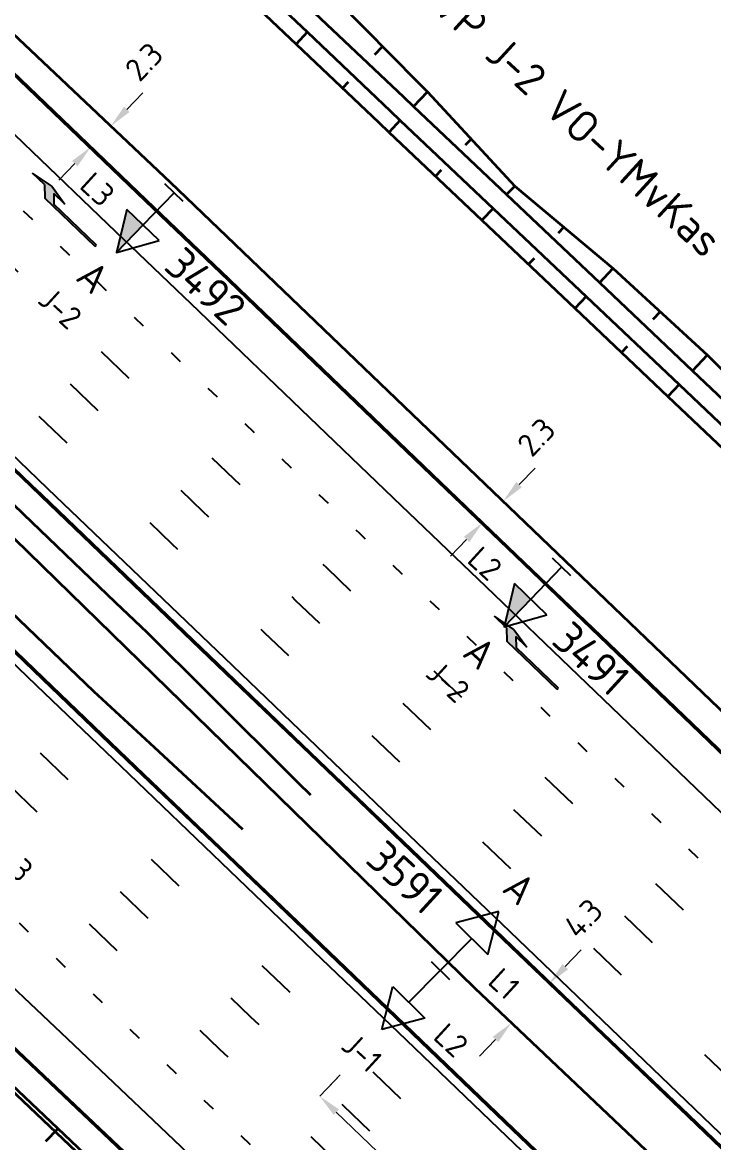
# Model space of a CAD drawing. Header units: metres. Extents: x 134219 to 139080, y 438661 to 444352.
# Drawn here: x 138815 to 138869, y 438932.5 to 439020 of the extents above; entities that cross this region are included whole.
import ezdxf
from ezdxf.enums import TextEntityAlignment as Align

# ---------------------------------------------------------------- set-up
doc = ezdxf.new("R2010")
doc.units = ezdxf.units.M
doc.linetypes.add('13strp', pattern=[4, 1, -3])
doc.linetypes.add('39strp', pattern=[12, 3, -9])
doc.layers.get('DEFPOINTS').update_dxf_attribs({"color": 193})
for name, color, linetype, lineweight in [('N-WE-KL-ET-T18', 1, 'Continuous', 18), ('N-WE-KL-ET-T25', 7, 'Continuous', 25), ('N-WE-KL-ET_LS_OV_ARMATUUR-S', 7, 'Continuous', 25), ('N-WE-KL-ET_LS_OV_ARMATUUR-T18', 1, 'Continuous', 25), ('N-WE-KL-ET_LS_OV_KABEL-G', 10, 'KL-LS-OV-N', 35), ('N-WE-KL-ET_LS_OV_KABEL-M', 7, 'Continuous', 18), ('N-WE-KL-ET_LS_OV_KABEL-T25', 7, 'Continuous', 25), ('Utd-geleiderail-nw', 8, 'glm a2ee v014$0$f2m40080', 35), ('Utd-ondergr-nw', 8, '13strp', 35)]:
    doc.layers.add(name, color=color, linetype=linetype, lineweight=lineweight)
doc.layers.add('N-WE-KL-ET_LS_OV_ARMATUUR-T25', color=2, linetype='Continuous')
doc.layers.add('Utd-weg-nw', color=8, linetype='Continuous')
doc.styles.add('ISO18', font='NLCS-ISO.ttf')
doc.styles.add('ISO25', font='NLCS-ISO.ttf')
doc.styles.add('NLCS-ISO', font='NLCS-ISO.ttf')
doc.styles.add('NLCS_18', font='NLCS-ISO.ttf', dxfattribs={"height": 1.8})
doc.styles.add('NLCS_25', font='NLCS-ISO.ttf', dxfattribs={"height": 2.5})
doc.linetypes.add('glm a2ee v014$0$f2m40080', pattern='A,2,-1,[160,RTW.shx,S=0.5,R=0,X=0,Y=0],-1', length=4)
doc.linetypes.add('KL-LS-OV-N', pattern='A,4,-1,[103,NLCS.SHX,S=0.75,R=0,X=0,Y=0],-1,4,-1.5,["0V",Standard,S=1,R=0,X=0,Y=-0.5],-3', length=14.5)
doc.dimstyles.new('NLCS_t18_pijl_Dimension_l3_h1', dxfattribs={"dimtxt": 1.8, "dimasz": 1.8, "dimexe": 2, "dimexo": 2, "dimgap": 0.7, "dimtad": 1, "dimdec": 1, "dimzin": 0, "dimdsep": 46, "dimtxsty": 'NLCS_18', "dimcen": 2.5, "dimdle": 2, "dimclrd": 256, "dimclre": 256, "dimclrt": 256, "dimadec": 1, "dimazin": 0, "dimtfac": 1, "dimtdec": 1, "dimtofl": 0, "dimtmove": 1, "dimatfit": 0, "dimfxl": 0, "dimtolj": 1, "dimtzin": 0, "dimlwd": 18, "dimlwe": 18, "dimarcsym": 0})

# ---------------------------------------------------------------- blocks, each defined once
blk = doc.blocks.new('SKL-ET_OV_ARMATUUR_HD_NATRIUM_1x150W-SO (3)')
for points in [[(3.493, -1.757), (6.493, 0), (3.493, 1.757)], [(3.493, 1.757), (3.493, -1.757)], [(0, 1), (0, -1)], [(3.493, 0), (0, 0)], [(3.493, 0), (6.493, 0)]]:
    blk.add_lwpolyline(points)
blk.add_solid([(3.493, 0), (3.493, -1.757), (6.493, 0)])
at = {"layer": 'N-WE-KL-ET-T18', "linetype": 'ByBlock', "style": 'NLCS-ISO'}
blk.add_attdef('GROEPSNUMMER', text='', height=1.8, dxfattribs=at).set_placement((-2, -4), align=Align.RIGHT)
blk.add_attdef('FASE-AANSLUITING', (10, -4), '', height=1.8, dxfattribs=at)
at = {"layer": 'N-WE-KL-ET-T18', "linetype": 'ByBlock', "style": 'NLCS-ISO', "flags": 1}
for tag, p in [('TYPE_ARMATUUR', (7.765, -13.456)), ('TYPE_FABRIKAAT', (7.765, -17.24)), ('VERMOGEN_LAMP', (7.765, -21.025)), ('SPIEGELSTAND', (7.765, -24.809)), ('HOOGTE_LICHTMAST', (7.765, -28.594)), ('UITLEGGERHOEK', (7.765, -32.378)), ('TYPE_LICHTMAST', (7.765, -36.163)), ('BOTSVRIENDELIJK', (7.765, -39.947)), ('POSITIE_LICHTMAST', (7.765, -43.732)), ('KABELAANSLUITING', (7.765, -47.516)), ('VOEDINGSPUNT', (7.765, -51.301))]:
    blk.add_attdef(tag, p, '', height=1.8, dxfattribs=at)
at = {"layer": 'N-WE-KL-ET-T25', "linetype": 'ByBlock', "style": 'NLCS-ISO'}
blk.add_attdef('MASTNUMMER', text='', height=2.5, dxfattribs=at).set_placement((4, 4.31), align=Align.MIDDLE)
at = {"layer": 'N-WE-KL-ET-T25', "linetype": 'ByBlock', "style": 'NLCS-ISO', "flags": 1}
blk.add_attdef('TYPE_SYMBOOL', (7.765, -10.056), '', height=2.5, dxfattribs=at)
blk = doc.blocks.new('SKL-ET_OV_ARMATUUR_HD_NATRIUM_2x250W-SO (3)')
for p, q in [((-6.493, 0), (-3.493, 1.757)), ((6.493, 0), (3.493, 1.757)), ((-3.493, -1.757), (-6.493, 0)), ((3.493, -1.757), (6.493, 0))]:
    blk.add_line(p, q)
for points in [[(-3.493, 1.757), (-3.493, -1.757)], [(3.493, 1.757), (3.493, -1.757)], [(0, 1), (0, -1)], [(-3.493, 0), (0, 0)], [(3.493, 0), (0, 0)]]:
    blk.add_lwpolyline(points)
at = {"layer": 'N-WE-KL-ET_LS_OV_ARMATUUR-T18', "style": 'ISO18', "flags": 1}
for tag, p in [('TYPE_ARMATUUR', (3.075, -6.821)), ('VERMOGEN_LAMP', (3.075, -10.606)), ('SPIEGELSTAND', (3.075, -14.39)), ('HOOGTE_LICHTMAST', (3.075, -18.175)), ('UITLEGGERHOEK', (3.075, -21.959)), ('TYPE_LICHTMAST', (3.075, -25.744)), ('BOTSVRIENDELIJK', (3.075, -29.528)), ('POSITIE_LICHTMAST', (3.075, -33.313)), ('KABELAANSLUITNG', (3.075, -37.097)), ('VOEDINGSPUNT', (3.075, -48.451))]:
    blk.add_attdef(tag, p, '', height=1.8, dxfattribs=at)
at = {"layer": 'N-WE-KL-ET_LS_OV_ARMATUUR-T18', "style": 'ISO18'}
for tag, p in [('FASE-AANSLUITING_1', (3.075, -40.882)), ('FASE-AANSLUITING_2', (3.075, -44.666)), ('GROEPSNUMMER', (3.075, -52.235))]:
    blk.add_attdef(tag, p, '', height=1.8, dxfattribs=at)
at = {"layer": 'N-WE-KL-ET_LS_OV_ARMATUUR-T25', "style": 'ISO25'}
for tag, p, height in [('MASTNUMMER', (3.075, 7.391), 2.5), ('TYPE_SYMBOOL', (3.075, 3.606), 2.25)]:
    blk.add_attdef(tag, p, '', height=height, dxfattribs=at)
blk = doc.blocks.new('*D286')
at = {"layer": 'DEFPOINTS', "color": 0, "transparency": 16777216}
for p in [(138856.188, 438944.971), (138853.223, 438941.88), (138853.223, 438941.88)]:
    blk.add_point(p, dxfattribs=at)
at = {"layer": 'N-WE-KL-ET_LS_OV_KABEL-M', "linetype": 'Continuous', "lineweight": 18, "transparency": 16777216}
for p, q in [((138857.433, 438946.271), (138858.679, 438947.57)), ((138851.978, 438940.58), (138850.732, 438939.281))]:
    blk.add_line(p, q, dxfattribs=at)
at = {"layer": 'N-WE-KL-ET_LS_OV_KABEL-M', "lineweight": 18, "transparency": 16777216}
for p, q in [((138856.188, 438944.971), (138854.744, 438946.356)), ((138853.223, 438941.88), (138851.78, 438943.264))]:
    blk.add_line(p, q, dxfattribs=at)
at = {"layer": 'N-WE-KL-ET_LS_OV_KABEL-M', "transparency": 16777216}
for points in [[(138857.217, 438946.478), (138857.65, 438946.063), (138856.188, 438944.971)], [(138851.761, 438940.788), (138852.194, 438940.373), (138853.223, 438941.88)]]:
    blk.add_solid(points, dxfattribs=at)
at = {"layer": 'N-WE-KL-ET_LS_OV_KABEL-M', "transparency": 16777216, "insert": (138858.83, 438950.04), "char_height": 1.8, "attachment_point": 5, "rotation": 46.20578, "style": 'NLCS_18'}
blk.add_mtext('\\A1;4.3', dxfattribs=at)
blk = doc.blocks.new('*D296')
at = {"layer": 'DEFPOINTS', "color": 0, "transparency": 16777216}
for p in [(138852.576, 438982.603), (138852.576, 438982.603), (138850.967, 438980.926)]:
    blk.add_point(p, dxfattribs=at)
at = {"layer": 'N-WE-KL-ET_LS_OV_KABEL-M', "linetype": 'Continuous', "lineweight": 18, "transparency": 16777216}
for p, q in [((138853.821, 438983.902), (138855.067, 438985.201)), ((138849.722, 438979.626), (138848.476, 438978.327))]:
    blk.add_line(p, q, dxfattribs=at)
at = {"layer": 'N-WE-KL-ET_LS_OV_KABEL-M', "lineweight": 18, "transparency": 16777216}
for p, q in [((138852.576, 438982.603), (138851.132, 438983.987)), ((138850.967, 438980.926), (138849.524, 438982.31))]:
    blk.add_line(p, q, dxfattribs=at)
at = {"layer": 'N-WE-KL-ET_LS_OV_KABEL-M', "transparency": 16777216}
for points in [[(138853.605, 438984.11), (138854.038, 438983.694), (138852.576, 438982.603)], [(138849.505, 438979.834), (138849.938, 438979.419), (138850.967, 438980.926)]]:
    blk.add_solid(points, dxfattribs=at)
at = {"layer": 'N-WE-KL-ET_LS_OV_KABEL-M', "transparency": 16777216, "insert": (138855.172, 438987.622), "char_height": 1.8, "attachment_point": 5, "rotation": 46.20578, "style": 'NLCS_18'}
blk.add_mtext('\\A1;2.3', dxfattribs=at)
blk = doc.blocks.new('*D297')
at = {"layer": 'DEFPOINTS', "color": 0, "transparency": 16777216}
for p in [(138821.942, 439011.903), (138821.942, 439011.903), (138820.369, 439010.262)]:
    blk.add_point(p, dxfattribs=at)
at = {"layer": 'N-WE-KL-ET_LS_OV_KABEL-M', "linetype": 'Continuous', "lineweight": 18, "transparency": 16777216}
for p, q in [((138823.188, 439013.203), (138824.434, 439014.502)), ((138819.123, 439008.963), (138817.878, 439007.664))]:
    blk.add_line(p, q, dxfattribs=at)
at = {"layer": 'N-WE-KL-ET_LS_OV_KABEL-M', "lineweight": 18, "transparency": 16777216}
for p, q in [((138821.942, 439011.903), (138820.498, 439013.287)), ((138820.369, 439010.262), (138821.813, 439008.878))]:
    blk.add_line(p, q, dxfattribs=at)
at = {"layer": 'N-WE-KL-ET_LS_OV_KABEL-M', "transparency": 16777216}
for points in [[(138822.971, 439013.41), (138823.404, 439012.995), (138821.942, 439011.903)], [(138818.907, 439009.171), (138819.34, 439008.756), (138820.369, 439010.262)]]:
    blk.add_solid(points, dxfattribs=at)
at = {"layer": 'N-WE-KL-ET_LS_OV_KABEL-M', "transparency": 16777216, "insert": (138824.538, 439016.923), "char_height": 1.8, "attachment_point": 5, "rotation": 46.20578, "style": 'NLCS_18'}
blk.add_mtext('\\A1;2.3', dxfattribs=at)
blk = doc.blocks.new('*D150')
at = {"layer": 'DEFPOINTS', "color": 0, "transparency": 16777216}
for p in [(138838.252, 438936.155, 2.318), (138861.626, 438913.744, 2.318), (138861.626, 438913.744)]:
    blk.add_point(p, dxfattribs=at)
at = {"layer": 'N-WE-KL-ET_LS_OV_KABEL-M', "lineweight": 18, "transparency": 16777216}
for p, q in [((138838.731, 438936.655), (138839.636, 438937.599)), ((138862.106, 438914.245), (138863.01, 438915.188))]:
    blk.add_line(p, q, dxfattribs=at)
at = {"layer": 'N-WE-KL-ET_LS_OV_KABEL-M', "linetype": 'Continuous', "lineweight": 18, "transparency": 16777216}
blk.add_line((138839.551, 438934.909), (138860.327, 438914.99), dxfattribs=at)
at = {"layer": 'N-WE-KL-ET_LS_OV_KABEL-M', "transparency": 16777216}
for points in [[(138839.758, 438935.126), (138839.343, 438934.693), (138838.252, 438936.155)], [(138860.534, 438915.206), (138860.119, 438914.773), (138861.626, 438913.744)]]:
    blk.add_solid(points, dxfattribs=at)
at = {"layer": 'N-WE-KL-ET_LS_OV_KABEL-M', "transparency": 16777216, "insert": (138851.046, 438926.104), "char_height": 1.8, "attachment_point": 5, "rotation": 316.20578, "style": 'NLCS_18'}
blk.add_mtext('\\A1;32.4', dxfattribs=at)
blk = doc.blocks.new('*D151')
at = {"layer": 'DEFPOINTS', "color": 0, "transparency": 16777216}
for p in [(138871.863, 438929.942), (138868.682, 438926.624), (138868.682, 438926.624)]:
    blk.add_point(p, dxfattribs=at)
at = {"layer": 'N-WE-KL-ET_LS_OV_KABEL-M', "linetype": 'Continuous', "lineweight": 18, "transparency": 16777216}
for p, q in [((138873.109, 438931.242), (138874.354, 438932.541)), ((138867.436, 438925.325), (138866.19, 438924.026))]:
    blk.add_line(p, q, dxfattribs=at)
at = {"layer": 'N-WE-KL-ET_LS_OV_KABEL-M', "lineweight": 18, "transparency": 16777216}
for p, q in [((138871.863, 438929.942), (138870.419, 438931.327)), ((138868.682, 438926.624), (138867.238, 438928.009))]:
    blk.add_line(p, q, dxfattribs=at)
at = {"layer": 'N-WE-KL-ET_LS_OV_KABEL-M', "transparency": 16777216}
for points in [[(138872.892, 438931.449), (138873.325, 438931.034), (138871.863, 438929.942)], [(138867.22, 438925.533), (138867.653, 438925.118), (138868.682, 438926.624)]]:
    blk.add_solid(points, dxfattribs=at)
at = {"layer": 'N-WE-KL-ET_LS_OV_KABEL-M', "transparency": 16777216, "insert": (138874.511, 438935.016), "char_height": 1.8, "attachment_point": 5, "rotation": 46.20578, "style": 'NLCS_18'}
blk.add_mtext('\\A1;4.6', dxfattribs=at)
blk = doc.blocks.new('Dwm A2 aanvulling$0$pijlre_750')
blk.add_hatch(color=256).paths.add_polyline_path([(5.196, -0.375), (4, -0.375), (5.7, -0.675), (7.5, -0.375), (6.2, -0.375), (5.45, 0.375), (0, 0.375), (0, 0.225), (4.596, 0.225)])
for p, q in [((0, 0.375), (5.45, 0.375)), ((0, 0.375), (0, 0.225)), ((0, 0.225), (4.596, 0.225)), ((5.196, -0.375), (4.596, 0.225)), ((6.2, -0.375), (5.45, 0.375)), ((4, -0.375), (5.196, -0.375)), ((5.7, -0.675), (4, -0.375)), ((5.7, -0.675), (7.5, -0.375)), ((6.2, -0.375), (7.5, -0.375))]:
    blk.add_line(p, q)

msp = doc.modelspace()

# ---------------------------------------------------------------- linework, layer by layer
at = {"layer": 'N-WE-KL-ET_LS_OV_KABEL-G', "elevation": 1.168, "flags": 128}
msp.add_lwpolyline([(138088.637, 439676.432), (138088.638, 439676.428), (138097.501, 439666.648), (138107.234, 439656.382), (138139.914, 439624.963), (138141.781, 439623.503), (138425.823, 439351.408), (138520.256, 439261.976), (138566.891, 439216.723), (138613.924, 439171.915), (138660.908, 439126.836), (138707.708, 439081.89), (138754.751, 439037.019), (138768.949, 439023.344), (138801.31, 438992.453), (138850.33, 438944.621), (138896.901, 438900.489), (138941.915, 438857.339)], dxfattribs=at)
at = {"layer": 'N-WE-KL-ET_LS_OV_KABEL-G', "flags": 128}
for points in [[(138953.36, 438803.71), (138915.365, 438839.375), (138901.133, 438853.028), (138900.092, 438854.496), (138896.249, 438858.689), (138802.584, 438947.636), (138802.579, 438947.61), (138789.536, 438959.744), (138774.469, 438973.561), (138762.677, 438984.155), (138743.952, 439001.504), (138731.189, 439013.405), (138717.799, 439025.186), (138712.974, 439030.05), (138701.154, 439040.293), (138688.625, 439051.811), (138685.025, 439054.885), (138674.005, 439064.171), (138662.446, 439072.762), (138646.481, 439082.701), (138622.676, 439093.99), (138609.713, 439098.884), (138589.614, 439105.013), (138568.641, 439109.108), (138546.163, 439110.41), (138527.347, 439109.579), (138491.992, 439105.168), (138486.138, 439104.844), (138476.692, 439103.932), (138476.829, 439103.723)], [(138965.159, 438874.907), (138941.806, 438897.224), (138887.709, 438948.923), (138826.604, 439007.499), (138793.887, 439038.405)]]:
    msp.add_lwpolyline(points, dxfattribs=at)
at = {"layer": 'N-WE-KL-ET_LS_OV_KABEL-M', "elevation": 2.318}
msp.add_lwpolyline([(138839.84, 438937.811), (138838.252, 438936.155)], dxfattribs=at)
at = {"layer": 'Utd-geleiderail-nw', "linetype": 'Continuous', "flags": 128}
for points in [[(138714.039, 439078.517), (138721.257, 439071.596), (138728.475, 439064.675), (138730.973, 439062.281), (138735.694, 439057.755), (138742.912, 439050.834), (138750.13, 439043.913), (138757.349, 439036.992), (138764.567, 439030.072), (138771.785, 439023.151), (138779.004, 439016.23), (138786.222, 439009.31), (138793.44, 439002.389), (138800.658, 438995.468), (138807.877, 438988.548), (138814.313, 438982.377), (138815.095, 438981.627), (138822.313, 438974.706), (138824.748, 438972.372), (138829.451, 438967.703), (138836.547, 438960.657), (138837.529, 438959.682)], [(138709.748, 439074.041), (138716.966, 439067.121), (138724.185, 439060.2), (138726.682, 439057.806), (138731.403, 439053.279), (138738.621, 439046.359), (138745.84, 439039.438), (138753.058, 439032.517), (138760.276, 439025.596), (138767.494, 439018.676), (138774.713, 439011.755), (138781.931, 439004.834), (138789.149, 438997.914), (138796.368, 438990.993), (138803.586, 438984.072), (138810.022, 438977.902), (138810.804, 438977.152), (138818.023, 438970.231), (138820.583, 438967.776), (138825.318, 438963.392), (138832.222, 438957)]]:
    msp.add_lwpolyline(points, dxfattribs=at)
at = {"layer": 'Utd-ondergr-nw', "linetype": 'Continuous', "flags": 128}
for points in [[(138781.81, 439076.955), (138789.224, 439070.238), (138796.459, 439063.336), (138803.607, 439056.341), (138810.913, 439049.512), (138818.155, 439042.616), (138825.38, 439035.703), (138832.593, 439028.776), (138839.634, 439021.67), (138845.907, 439015.33), (138846.669, 439014.559), (138853.482, 439007.215), (138861.175, 439000.789), (138868.541, 438994.023), (138875.632, 438986.969), (138882.836, 438980.034), (138890.184, 438973.248), (138897.352, 438966.276), (138904.475, 438959.255), (138911.782, 438952.426)], [(138752.476, 439075.259), (138759.695, 439068.338), (138766.913, 439061.418), (138774.131, 439054.497), (138781.35, 439047.576), (138788.568, 439040.655), (138795.786, 439033.735), (138803.005, 439026.814), (138810.223, 439019.893), (138817.441, 439012.973), (138824.659, 439006.052), (138831.095, 438999.881), (138831.878, 438999.131), (138839.096, 438992.211), (138846.314, 438985.29), (138853.533, 438978.369), (138860.751, 438971.448), (138867.969, 438964.528), (138875.188, 438957.607), (138882.406, 438950.686), (138889.624, 438943.766), (138896.842, 438936.845)], [(138752.525, 439075.31), (138759.743, 439068.389), (138766.962, 439061.468), (138774.18, 439054.547), (138781.398, 439047.627), (138788.616, 439040.706), (138795.835, 439033.785), (138803.053, 439026.865), (138810.271, 439019.944), (138817.49, 439013.023), (138824.708, 439006.102), (138831.144, 438999.932), (138831.926, 438999.182), (138839.145, 438992.261), (138846.363, 438985.34), (138853.581, 438978.42), (138860.799, 438971.499), (138868.018, 438964.578), (138875.236, 438957.658), (138882.454, 438950.737), (138889.673, 438943.816), (138896.891, 438936.895)], [(138780.247, 439075.325), (138787.507, 439068.447), (138794.766, 439061.57), (138802.026, 439054.692), (138809.286, 439047.815), (138816.546, 439040.937), (138823.805, 439034.06), (138831.065, 439027.183), (138838.325, 439020.305), (138844.798, 439014.173), (138845.585, 439013.428), (138852.845, 439006.55), (138860.104, 438999.673), (138867.364, 438992.795), (138874.624, 438985.918), (138881.884, 438979.04), (138889.143, 438972.163), (138896.403, 438965.285), (138903.663, 438958.408), (138910.923, 438951.531)], [(138779.209, 439074.242), (138786.469, 439067.365), (138793.728, 439060.487), (138800.988, 439053.61), (138808.248, 439046.732), (138815.508, 439039.855), (138822.767, 439032.977), (138830.027, 439026.1), (138837.287, 439019.222), (138843.76, 439013.09), (138844.547, 439012.345), (138851.806, 439005.467), (138859.066, 438998.59), (138866.326, 438991.713), (138873.586, 438984.835), (138880.845, 438977.958), (138888.105, 438971.08), (138895.365, 438964.203), (138902.625, 438957.325), (138909.884, 438950.448)], [(138778.326, 439073.322), (138785.586, 439066.444), (138792.846, 439059.567), (138800.106, 439052.689), (138807.365, 439045.812), (138814.625, 439038.934), (138821.885, 439032.057), (138829.145, 439025.18), (138836.405, 439018.302), (138842.877, 439012.17), (138843.664, 439011.425), (138850.924, 439004.547), (138858.184, 438997.67), (138865.444, 438990.792), (138872.703, 438983.915), (138879.963, 438977.037), (138887.223, 438970.16), (138894.483, 438963.282), (138901.742, 438956.405), (138909.002, 438949.527)], [(138737.064, 439059.184), (138744.282, 439052.263), (138751.501, 439045.342), (138758.719, 439038.422), (138765.937, 439031.501), (138773.156, 439024.58), (138780.374, 439017.66), (138787.592, 439010.739), (138794.81, 439003.818), (138802.029, 438996.897), (138809.247, 438989.977), (138815.683, 438983.806), (138816.465, 438983.056), (138823.684, 438976.135), (138830.902, 438969.215), (138838.12, 438962.294), (138845.339, 438955.373), (138852.557, 438948.453), (138859.775, 438941.532), (138866.993, 438934.611), (138874.212, 438927.69), (138881.43, 438920.77)], [(138737.112, 439059.234), (138744.331, 439052.314), (138751.549, 439045.393), (138758.767, 439038.472), (138765.986, 439031.552), (138773.204, 439024.631), (138780.422, 439017.71), (138787.641, 439010.789), (138794.859, 439003.869), (138802.077, 438996.948), (138809.296, 438990.027), (138815.731, 438983.857), (138816.514, 438983.107), (138823.732, 438976.186), (138830.95, 438969.265), (138838.169, 438962.345), (138845.387, 438955.424), (138852.605, 438948.503), (138859.824, 438941.582), (138867.042, 438934.662), (138874.26, 438927.741), (138881.479, 438920.82)], [(138837.285, 439019.224), (138836.408, 439018.299)], [(138842.554, 439017.49), (138843.149, 439018.117)], [(138840.476, 439015.323), (138840.038, 439014.86)], [(138845.589, 439013.423), (138846.667, 439014.561)], [(138844.545, 439012.347), (138843.668, 439011.421)], [(138849.647, 439010.436), (138850.075, 439010.888)], [(138847.736, 439008.445), (138847.298, 439007.983)], [(138852.849, 439006.546), (138853.482, 439007.214)], [(138851.804, 439005.47), (138850.927, 439004.544)], [(138856.903, 439003.555), (138857.327, 439004.003)], [(138854.996, 439001.568), (138854.557, 439001.105)], [(138860.109, 438999.669), (138861.172, 439000.791)], [(138859.064, 438998.592), (138858.187, 438997.667)], [(138864.297, 438996.819), (138864.855, 438997.409)], [(138862.255, 438994.691), (138861.817, 438994.228)], [(138867.368, 438992.791), (138868.538, 438994.026)], [(138866.323, 438991.715), (138865.447, 438990.789)], [(138802.122, 438982.733), (138802.216, 438982.643), (138808.652, 438976.472), (138809.434, 438975.722), (138816.652, 438968.802), (138823.871, 438961.881), (138831.089, 438954.96), (138838.307, 438948.039), (138845.525, 438941.119), (138852.744, 438934.198), (138859.962, 438927.277), (138867.18, 438920.357), (138874.399, 438913.436)], [(138802.073, 438982.682), (138802.167, 438982.592), (138808.603, 438976.422), (138809.385, 438975.672), (138816.604, 438968.751), (138823.822, 438961.83), (138831.04, 438954.91), (138838.259, 438947.989), (138845.477, 438941.068), (138852.695, 438934.148), (138859.914, 438927.227), (138867.132, 438920.306), (138874.35, 438913.385)], [(138786.521, 438966.137), (138787.089, 438965.607), (138794.389, 438958.782), (138801.676, 438951.943), (138808.951, 438945.091), (138816.214, 438938.225), (138823.464, 438931.347), (138830.702, 438924.455), (138837.927, 438917.55), (138840.706, 438914.887), (138844.55, 438911.202), (138851.768, 438904.282), (138858.986, 438897.361)], [(138786.474, 438966.086), (138787.041, 438965.556), (138794.341, 438958.731), (138801.628, 438951.892), (138808.903, 438945.04), (138816.166, 438938.175), (138823.416, 438931.296), (138830.653, 438924.404), (138837.878, 438917.5), (138840.658, 438914.836), (138844.501, 438911.152), (138851.719, 438904.231), (138858.938, 438897.31)], [(138785.013, 438964.467), (138785.554, 438963.962), (138792.851, 438957.14), (138800.135, 438950.304), (138807.407, 438943.454), (138814.667, 438936.592), (138821.914, 438929.716), (138829.149, 438922.827), (138836.371, 438915.925), (138839.149, 438913.263), (138842.992, 438909.578), (138850.211, 438902.657), (138857.429, 438895.737)], [(138816.861, 438932.639), (138817.807, 438933.613)]]:
    msp.add_lwpolyline(points, dxfattribs=at)
at = {"layer": 'Utd-weg-nw', "linetype": '13strp', "flags": 128}
for points in [[(138711.147, 439104.944), (138711.419, 439104.683), (138718.638, 439097.763), (138725.856, 439090.842), (138733.074, 439083.921), (138740.293, 439077.001), (138742.79, 439074.606), (138747.511, 439070.08), (138754.729, 439063.159), (138761.947, 439056.238), (138769.166, 439049.318), (138776.384, 439042.397), (138783.602, 439035.476), (138790.821, 439028.556), (138798.039, 439021.635), (138805.257, 439014.714), (138812.476, 439007.794), (138819.694, 439000.873), (138826.13, 438994.702), (138826.912, 438993.952), (138834.13, 438987.031), (138841.349, 438980.111), (138848.567, 438973.19), (138855.785, 438966.269), (138863.004, 438959.349), (138870.222, 438952.428), (138877.44, 438945.507), (138884.659, 438938.586), (138891.877, 438931.666)], [(138791.675, 438971.837), (138791.769, 438971.747), (138798.205, 438965.576), (138798.987, 438964.826), (138806.205, 438957.906), (138813.424, 438950.985), (138820.642, 438944.064), (138827.86, 438937.143), (138835.079, 438930.223), (138842.297, 438923.302), (138849.515, 438916.381), (138856.734, 438909.461), (138863.952, 438902.54)]]:
    msp.add_lwpolyline(points, dxfattribs=at)
at = {"layer": 'Utd-weg-nw', "linetype": '39strp', "flags": 128}
for points in [[(138708.569, 439102.255), (138708.841, 439101.995), (138716.06, 439095.074), (138723.278, 439088.153), (138730.496, 439081.232), (138737.715, 439074.312), (138740.212, 439071.917), (138744.933, 439067.391), (138752.151, 439060.47), (138759.369, 439053.55), (138766.588, 439046.629), (138773.806, 439039.708), (138781.024, 439032.788), (138788.243, 439025.867), (138795.461, 439018.946), (138802.679, 439012.025), (138809.898, 439005.105), (138817.116, 438998.184), (138823.552, 438992.013), (138824.334, 438991.263), (138831.553, 438984.343), (138838.771, 438977.422), (138845.989, 438970.501), (138853.207, 438963.58), (138860.426, 438956.66), (138867.644, 438949.739), (138874.862, 438942.818), (138882.081, 438935.898), (138889.299, 438928.977)], [(138706.147, 439099.729), (138706.419, 439099.468), (138713.637, 439092.547), (138720.856, 439085.627), (138728.074, 439078.706), (138735.292, 439071.785), (138737.79, 439069.391), (138742.511, 439064.865), (138749.729, 439057.944), (138756.947, 439051.023), (138764.166, 439044.103), (138771.384, 439037.182), (138778.602, 439030.261), (138785.82, 439023.34), (138793.039, 439016.42), (138800.257, 439009.499), (138807.475, 439002.578), (138814.694, 438995.658), (138821.13, 438989.487), (138821.912, 438988.737), (138829.13, 438981.816), (138836.349, 438974.895), (138843.567, 438967.975), (138850.785, 438961.054), (138858.003, 438954.133), (138865.222, 438947.213), (138872.44, 438940.292), (138879.658, 438933.371), (138886.877, 438926.451)], [(138703.725, 439097.203), (138703.997, 439096.942), (138711.215, 439090.021), (138718.433, 439083.1), (138725.652, 439076.18), (138732.87, 439069.259), (138735.367, 439066.865), (138740.088, 439062.338), (138747.307, 439055.418), (138754.525, 439048.497), (138761.743, 439041.576), (138768.962, 439034.655), (138776.18, 439027.735), (138783.398, 439020.814), (138790.617, 439013.893), (138797.835, 439006.973), (138805.053, 439000.052), (138812.271, 438993.131), (138818.707, 438986.961), (138819.49, 438986.21), (138826.708, 438979.29), (138833.926, 438972.369), (138841.145, 438965.448), (138848.363, 438958.528), (138855.581, 438951.607), (138862.8, 438944.686), (138870.018, 438937.766), (138877.236, 438930.845), (138884.454, 438923.924)], [(138799.097, 438979.579), (138799.191, 438979.489), (138805.627, 438973.318), (138806.41, 438972.568), (138813.628, 438965.647), (138820.846, 438958.726), (138828.064, 438951.806), (138835.283, 438944.885), (138842.501, 438937.964), (138849.719, 438931.044), (138856.938, 438924.123), (138864.156, 438917.202), (138871.374, 438910.282)], [(138796.675, 438977.052), (138796.769, 438976.962), (138803.205, 438970.792), (138803.987, 438970.041), (138811.206, 438963.121), (138818.424, 438956.2), (138825.642, 438949.279), (138832.861, 438942.359), (138840.079, 438935.438), (138847.297, 438928.517), (138854.515, 438921.597), (138861.734, 438914.676), (138868.952, 438907.755)], [(138794.253, 438974.526), (138794.347, 438974.436), (138800.783, 438968.265), (138801.565, 438967.515), (138808.783, 438960.594), (138816.002, 438953.674), (138823.22, 438946.753), (138830.438, 438939.832), (138837.657, 438932.912), (138844.875, 438925.991), (138852.093, 438919.07), (138859.311, 438912.149), (138866.53, 438905.229)]]:
    msp.add_lwpolyline(points, dxfattribs=at)
at = {"layer": 'Utd-weg-nw', "linetype": 'Continuous', "flags": 128}
for points in [[(138750.158, 439072.841), (138757.376, 439065.92), (138764.595, 439058.999), (138771.813, 439052.079), (138779.031, 439045.158), (138786.25, 439038.237), (138793.468, 439031.317), (138800.686, 439024.396), (138807.904, 439017.475), (138815.123, 439010.555), (138822.341, 439003.634), (138828.777, 438997.463), (138829.559, 438996.713), (138836.778, 438989.792), (138843.996, 438982.872), (138851.214, 438975.951), (138858.433, 438969.03), (138865.651, 438962.11), (138872.869, 438955.189), (138880.087, 438948.268), (138887.306, 438941.347), (138894.524, 438934.427)], [(138737.597, 439059.74), (138744.815, 439052.819), (138752.034, 439045.898), (138759.252, 439038.978), (138766.47, 439032.057), (138773.688, 439025.136), (138780.907, 439018.215), (138788.125, 439011.295), (138795.343, 439004.374), (138802.562, 438997.453), (138809.78, 438990.533), (138816.216, 438984.362), (138816.998, 438983.612), (138824.217, 438976.691), (138831.435, 438969.77), (138838.653, 438962.85), (138845.871, 438955.929), (138853.09, 438949.008), (138860.308, 438942.088), (138867.526, 438935.167), (138874.745, 438928.246), (138881.963, 438921.326)], [(138801.589, 438982.177), (138801.683, 438982.087), (138808.119, 438975.917), (138808.901, 438975.166), (138816.119, 438968.246), (138823.338, 438961.325), (138830.556, 438954.404), (138837.774, 438947.484), (138844.993, 438940.563), (138852.211, 438933.642), (138859.429, 438926.722), (138866.647, 438919.801), (138873.866, 438912.88)], [(138788.766, 438968.624), (138789.375, 438968.056), (138796.679, 438961.227), (138803.971, 438954.384), (138811.251, 438947.527), (138818.518, 438940.658), (138825.772, 438933.775), (138833.014, 438926.879), (138840.243, 438919.97), (138843.025, 438917.305), (138846.868, 438913.62), (138854.086, 438906.7), (138861.305, 438899.779)]]:
    msp.add_lwpolyline(points, dxfattribs=at)

# ---------------------------------------------------------------- block references
at = {"layer": 'N-WE-KL-ET_LS_OV_ARMATUUR-S'}
ref = msp.add_blockref('SKL-ET_OV_ARMATUUR_HD_NATRIUM_1x150W-SO (3)', (138826.88, 439006.693, 1.538), dxfattribs=dict(at, rotation=226.1030974442407))
ref.add_attrib('MASTNUMMER', '3492', (138825.975, 439000.778, 1.538), dxfattribs={"layer": 'N-WE-KL-ET_LS_OV_ARMATUUR-T25', "height": 2.5, "rotation": 317.49797, "style": 'ISO25'})
ref.add_attrib('TYPE_SYMBOOL', 'A', (138819.094, 438999.949, 1.538), dxfattribs={"layer": 'N-WE-KL-ET_LS_OV_ARMATUUR-T25', "height": 2.25, "rotation": 317.49797, "style": 'ISO25'})
ref.add_attrib('FASE-AANSLUITING_1', 'L3', (138819.39, 439007.115, 1.538), dxfattribs={"layer": 'N-WE-KL-ET_LS_OV_ARMATUUR-T18', "height": 1.8, "rotation": 317.49797, "style": 'ISO18'})
ref.add_attrib('GROEPSNUMMER', 'J-2', (138816.13, 438998.174, 1.538), dxfattribs={"layer": 'N-WE-KL-ET_LS_OV_ARMATUUR-T18', "height": 1.8, "rotation": 317.49797, "style": 'ISO18'})
ref = msp.add_blockref('SKL-ET_OV_ARMATUUR_HD_NATRIUM_1x150W-SO (3)', (138857.151, 438977.472, 1.755), dxfattribs=dict(at, rotation=226.1030974442407))
ref.add_attrib('MASTNUMMER', '3491', (138856.246, 438971.558, 1.755), dxfattribs={"layer": 'N-WE-KL-ET_LS_OV_ARMATUUR-T25', "height": 2.5, "rotation": 317.49797, "style": 'ISO25'})
ref.add_attrib('TYPE_SYMBOOL', 'A', (138849.297, 438970.609, 1.755), dxfattribs={"layer": 'N-WE-KL-ET_LS_OV_ARMATUUR-T25', "height": 2.25, "rotation": 317.49797, "style": 'ISO25'})
ref.add_attrib('FASE-AANSLUITING_1', 'L2', (138849.661, 438977.895, 1.755), dxfattribs={"layer": 'N-WE-KL-ET_LS_OV_ARMATUUR-T18', "height": 1.8, "rotation": 317.49797, "style": 'ISO18'})
ref.add_attrib('GROEPSNUMMER', 'J-2', (138846.412, 438969.016, 1.755), dxfattribs={"layer": 'N-WE-KL-ET_LS_OV_ARMATUUR-T18', "height": 1.8, "rotation": 317.49797, "style": 'ISO18'})
ref = msp.add_blockref('SKL-ET_OV_ARMATUUR_HD_NATRIUM_1x150W-SO (3)', (138805.9, 438945.148, 1.549), dxfattribs=dict(at, rotation=46.71469460914278))
ref.add_attrib('MASTNUMMER', '3515', (138800.526, 438953.593, 1.549), dxfattribs={"layer": 'N-WE-KL-ET_LS_OV_ARMATUUR-T25', "height": 2.5, "rotation": 317.49797, "style": 'ISO25'})
ref.add_attrib('TYPE_SYMBOOL', 'A', (138810.732, 438951.726, 1.549), dxfattribs={"layer": 'N-WE-KL-ET_LS_OV_ARMATUUR-T25', "height": 2.25, "rotation": 317.49797, "style": 'ISO25'})
ref.add_attrib('FASE-AANSLUITING_1', 'L2', (138810.047, 438944.749, 1.549), dxfattribs={"layer": 'N-WE-KL-ET_LS_OV_ARMATUUR-T18', "height": 1.8, "rotation": 317.49797, "style": 'ISO18'})
ref.add_attrib('GROEPSNUMMER', 'J-3', (138812.305, 438955.037, 1.549), dxfattribs={"layer": 'N-WE-KL-ET_LS_OV_ARMATUUR-T18', "height": 1.8, "rotation": 317.49797, "style": 'ISO18'})
ref = msp.add_blockref('SKL-ET_OV_ARMATUUR_HD_NATRIUM_2x250W-SO (3)', (138847.667, 438945.975, 2.318), dxfattribs=dict(at, rotation=45.25091242126414))
ref.add_attrib('MASTNUMMER', '3591', (138841.714, 438954.463, 2.318), dxfattribs={"layer": 'N-WE-KL-ET_LS_OV_ARMATUUR-T25', "height": 2.5, "rotation": 317.49797, "style": 'ISO25'})
ref.add_attrib('TYPE_SYMBOOL', 'A', (138852.392, 438952.22, 2.318), dxfattribs={"layer": 'N-WE-KL-ET_LS_OV_ARMATUUR-T25', "height": 2.25, "rotation": 317.49797, "style": 'ISO25'})
ref.add_attrib('FASE-AANSLUITING_1', 'L1', (138851.28, 438944.981, 2.318), dxfattribs={"layer": 'N-WE-KL-ET_LS_OV_ARMATUUR-T18', "height": 1.8, "rotation": 317.49797, "style": 'ISO18'})
ref.add_attrib('FASE-AANSLUITING_2', 'L2', (138847.012, 438940.675, 2.318), dxfattribs={"layer": 'N-WE-KL-ET_LS_OV_ARMATUUR-T18', "height": 1.8, "rotation": 317.49797, "style": 'ISO18'})
ref.add_attrib('GROEPSNUMMER', 'J-1', (138839.812, 438939.943, 2.318), dxfattribs={"layer": 'N-WE-KL-ET_LS_OV_ARMATUUR-T18', "height": 1.8, "rotation": 317.49797, "style": 'ISO18'})
at = {"layer": 'Utd-weg-nw', "linetype": 'Continuous', "rotation": 136.2061894815538}
for p in [(138820.975, 439002.772), (138857.067, 438968.168)]:
    msp.add_blockref('Dwm A2 aanvulling$0$pijlre_750', p, dxfattribs=at)

# ---------------------------------------------------------------- texts
at = {"layer": 'N-WE-KL-ET_LS_OV_KABEL-T25', "style": 'NLCS_25'}
msp.add_text('RWS VP J-2 VO-YMvKas 4x4mm² (OV)', height=2.5, rotation=317.49797, dxfattribs=at).set_placement((138883.751, 438989.014), align=Align.MIDDLE_RIGHT)

# ---------------------------------------------------------------- dimensions: what is measured, and where the dimension line sits
at = {"layer": 'N-WE-KL-ET_LS_OV_KABEL-M'}
for base, p1, p2, angle, picture, middle in [((138821.942, 439011.903), (138820.369, 439010.262), (138821.942, 439011.903), 46.20578, '*D297', (138825.693, 439015.816)), ((138852.576, 438982.603), (138850.967, 438980.926), (138852.576, 438982.603), 46.20578, '*D296', (138856.327, 438986.515)), ((138853.223, 438941.88), (138856.188, 438944.971), (138853.223, 438941.88), 226.20578, '*D286', (138859.985, 438948.932)), ((138868.682, 438926.624), (138871.863, 438929.942), (138868.682, 438926.624), 226.20578, '*D151', (138875.666, 438933.909))]:
    dim = msp.add_linear_dim(base=base, p1=p1, p2=p2, angle=angle, dimstyle='NLCS_t18_pijl_Dimension_l3_h1', dxfattribs=at)
    dim.commit()
    dim.dimension.update_dxf_attribs({"geometry": picture, "text_midpoint": middle, "dimtype": 161})
dim = msp.add_aligned_dim(p1=(138838.252, 438936.155, 2.318), p2=(138861.626, 438913.744, 2.318), distance=0, dimstyle='NLCS_t18_pijl_Dimension_l3_h1', dxfattribs=at)
dim.commit()
dim.dimension.update_dxf_attribs({"geometry": '*D150', "text_midpoint": (138851.046, 438926.104)})

doc.saveas('drawing.dxf')
